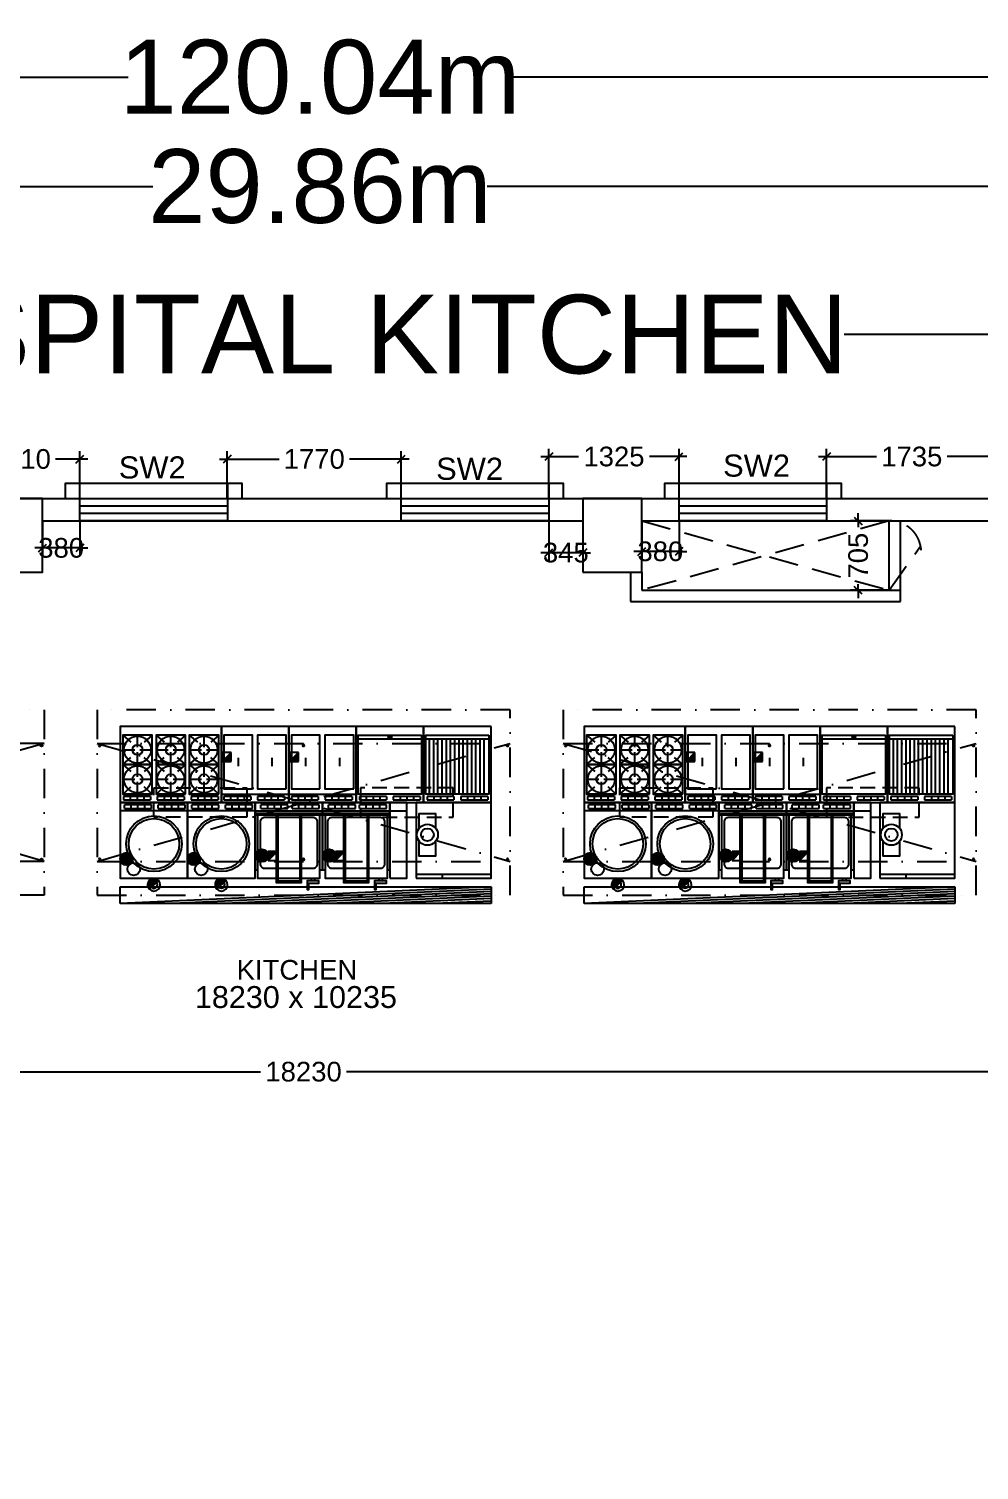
# Model space of a CAD drawing. Extents: x 6345096 to 6738923, y -6490958 to -6305885.
# Drawn here: x 6588958 to 6598623, y -6346897 to -6332241 of the extents above; entities that cross this region are included whole.
import ezdxf
from ezdxf.enums import TextEntityAlignment as Align

# ---------------------------------------------------------------- set-up
doc = ezdxf.new("R2010")
doc.units = 0
doc.header["$LTSCALE"] = 600
doc.header["$MEASUREMENT"] = 0
doc.header["$PDMODE"] = 35
for name, pattern in [('DASHED', [0.75, 0.5, -0.25]), ('HIDDEN', [0.375, 0.25, -0.125]), ('NASCOSTA', [0.375, 0.25, -0.125]), ('TRATTO-PUNTO', [1, 0.5, -0.25, 0, -0.25])]:
    doc.linetypes.add(name, pattern=pattern)
doc.layers.get('0').update_dxf_attribs({"linetype": 'CONTINUOUS'})
doc.layers.get('Defpoints').update_dxf_attribs({"linetype": 'CONTINUOUS'})
for name, color, linetype in [('chajja', 7, 'CONTINUOUS'), ('DIM', 8, 'CONTINUOUS'), ('DIM-TEXT', 8, 'CONTINUOUS'), ('DOOR', 32, 'CONTINUOUS'), ('Duct', 8, 'CONTINUOUS'), ('Ele Proje.', 7, 'CONTINUOUS'), ('furniture', 33, 'CONTINUOUS'), ('HS', 251, 'CONTINUOUS'), ('joinery', 7, 'CONTINUOUS'), ('LA-column', 3, 'CONTINUOUS'), ('Room Dim', 1, 'CONTINUOUS'), ('TEXT', 6, 'CONTINUOUS'), ('Walls', 7, 'CONTINUOUS'), ('WIN', 151, 'CONTINUOUS'), ('Working Dim', 5, 'CONTINUOUS')]:
    doc.layers.add(name, color=color, linetype=linetype)
doc.styles.add('ari', font='arial.ttf')
doc.styles.add('ARIAL', font='arial.ttf')
doc.styles.add('RT', font='romant.shx')
doc.styles.get("Standard").update_dxf_attribs({"font": 'romans.shx'})
doc.dimstyles.new('int. dim', dxfattribs={"dimtxt": 200, "dimasz": 80, "dimexe": 80, "dimexo": 0, "dimgap": 70, "dimtad": 0, "dimdec": 0, "dimzin": 12, "dimdsep": 46, "dimtxsty": 'ari', "dimblk": 'OBLIQUE', "dimcen": 2, "dimdle": 80, "dimclrd": 256, "dimclre": 256, "dimclrt": 6, "dimadec": 0, "dimazin": 0, "dimtfac": 1, "dimtdec": 0, "dimtix": 1, "dimtmove": 2, "dimatfit": 3, "dimfxl": 1, "dimtolj": 1, "dimtzin": 0, "dimlwd": -1, "dimlwe": -1, "dimarcsym": 0})
doc.dimstyles.new('STANDARD$0', dxfattribs={"dimscale": 0, "dimtxt": 150, "dimasz": 125, "dimexe": 0.75, "dimexo": 1, "dimgap": 25, "dimtad": 1, "dimdec": 0, "dimdsep": 46, "dimtxsty": 'Standard', "dimblk1": 'DOT', "dimblk2": 'DOT', "dimsah": 1, "dimcen": 2.5, "dimclrd": 1, "dimclre": 1, "dimclrt": 3, "dimadec": 0, "dimazin": 0, "dimtfac": 1, "dimtdec": 0, "dimtmove": 0, "dimatfit": 3, "dimldrblk": 'DOT', "dimfxl": 1, "dimtolj": 1, "dimtzin": 0, "dimarcsym": 0})
doc.dimstyles.new('TEXT', dxfattribs={"dimscale": 0, "dimtxt": 600, "dimasz": 300, "dimexe": 300, "dimexo": 30, "dimgap": 50, "dimtad": 0, "dimdec": 0, "dimzin": 0, "dimdsep": 46, "dimtxsty": 'RT', "dimblk": 'OBLIQUE', "dimcen": 0.09, "dimdle": 300, "dimclrd": 256, "dimclre": 256, "dimclrt": 170, "dimadec": 0, "dimazin": 0, "dimtfac": 1, "dimtdec": 0, "dimtofl": 0, "dimtmove": 2, "dimatfit": 3, "dimfxl": 1, "dimfrac": 2, "dimtolj": 1, "dimtzin": 0, "dimlwd": -1, "dimlwe": -1, "dimarcsym": 0})

# ---------------------------------------------------------------- blocks, each defined once
blk = doc.blocks.new('_Oblique')
at = {"color": 0, "linetype": 'ByBlock', "lineweight": -2}
blk.add_line((-0.5, -0.5), (0.5, 0.5), dxfattribs=at)
blk = doc.blocks.new('*D271')
at = {"layer": 'Defpoints', "color": 0, "linetype": 'Continuous', "transparency": 16777216}
for p in [(6576990, -6335351), (6576990, -6337015, 0), (6606849, -6337535, 5)]:
    blk.add_point(p, dxfattribs=at)
at = {"layer": 'DIM-TEXT', "transparency": 16777216}
for p, q in [((6576990, -6337015), (6576990, -6335051)), ((6606849, -6337535), (6606849, -6335051)), ((6576690, -6335351), (6586588, -6335351)), ((6607149, -6335351), (6597251, -6335351))]:
    blk.add_line(p, q, dxfattribs=at)
at = {"layer": 'DIM-TEXT', "linetype": 'Continuous', "transparency": 16777216, "xscale": 300, "yscale": 300, "zscale": 300, "rotation": 180}
blk.add_blockref('_Oblique', (6576990, -6335351), dxfattribs=at)
at = {"layer": 'DIM-TEXT', "linetype": 'Continuous', "transparency": 16777216, "xscale": 300, "yscale": 300, "zscale": 300}
blk.add_blockref('_Oblique', (6606849, -6335351), dxfattribs=at)
at = {"layer": 'DIM-TEXT', "color": 170, "linetype": 'Continuous', "transparency": 16777216, "insert": (6591919, -6335351), "char_height": 750, "attachment_point": 5, "style": 'ari'}
blk.add_mtext('\\A1;{\\H1.0667x;HOSPITAL KITCHEN}', dxfattribs=at)
blk = doc.blocks.new('*X42')
at = {"color": 0}
for p, q in [((134.1, 2208.7), (141.9, 2216.5)), ((134.2, 2210.2), (140.4, 2216.5)), ((134.2, 2207.5), (143.1, 2216.4)), ((134.6, 2206.4), (144.2, 2216.1)), ((134.8, 2212.3), (138.3, 2215.8)), ((135, 2205.4), (145.2, 2215.6)), ((135.6, 2204.6), (146.1, 2215.1)), ((136.2, 2203.8), (146.8, 2214.4)), ((137, 2203.1), (147.5, 2213.7)), ((137.8, 2202.6), (148.1, 2212.8)), ((138.8, 2202.1), (148.5, 2211.9)), ((139.8, 2201.8), (148.9, 2210.8)), ((141.1, 2201.6), (149.1, 2209.6)), ((142.5, 2201.6), (149, 2208.1)), ((144.4, 2202.1), (148.5, 2206.2))]:
    blk.add_line(p, q, dxfattribs=at)
blk = doc.blocks.new('C900')
at = {"layer": 'furniture', "color": 8}
for p, q in [((5, -7), (5, -3)), ((5, -7), (5, -3)), ((37, -3), (5, -3)), ((5, -7), (37, -7)), ((13, -7), (13, -3)), ((21, -7), (21, -3)), ((29, -7), (29, -3)), ((37, -7), (37, -3))]:
    blk.add_line(p, q, dxfattribs=at)
blk = doc.blocks.new('*X43')
at = {"color": 0}
for p, q in [((286.8, 2204.4), (296.6, 2214.3)), ((286.8, 2205.9), (295.2, 2214.3)), ((286.8, 2207.3), (293.8, 2214.3)), ((286.8, 2208.7), (292.4, 2214.3)), ((286.8, 2210.1), (291, 2214.3)), ((286.8, 2211.5), (289.5, 2214.3)), ((286.8, 2212.9), (288.1, 2214.3))]:
    blk.add_line(p, q, dxfattribs=at)
blk = doc.blocks.new('*X41')
at = {"color": 0}
for p, q in [((314, 2209), (321.5, 2216.6)), ((314.1, 2207.7), (322.8, 2216.4)), ((314.2, 2210.6), (319.9, 2216.4)), ((314.4, 2206.6), (323.9, 2216.1)), ((314.8, 2205.6), (324.9, 2215.7)), ((315.1, 2213), (317.6, 2215.4)), ((315.4, 2204.7), (325.8, 2215.2)), ((316, 2204), (326.6, 2214.6))]:
    blk.add_line(p, q, dxfattribs=at)
blk = doc.blocks.new('F900')
at = {"layer": 'furniture', "color": 8}
for p, q in [((0, 0), (35, 0)), ((17.5, 0), (17.5, -14.5)), ((0, 0), (9.6, -8.4)), ((35, 0), (25.4, -8.4)), ((14.5, -17.5), (0, -17.5)), ((0, -35), (9.6, -26.6)), ((17.5, -20.5), (17.5, -35)), ((35, -17.5), (20.5, -17.5)), ((35, -35), (25.4, -26.6))]:
    blk.add_line(p, q, dxfattribs=at)
blk.add_lwpolyline([(0, 0), (0, -35), (35, -35), (35, 0)], close=True, dxfattribs=at)
for radius in [16, 6]:
    blk.add_circle((17.5, -17.5), radius, dxfattribs=at)
blk = doc.blocks.new('A$C69297BC3')
at = {"layer": 'furniture', "color": 8}
for p, q in [((0, 1750), (1104, 1800)), ((0, 1701), (2171, 1800)), ((0, 1653), (3238, 1800)), ((0, 1774), (571, 1800)), ((0, 1726), (1638, 1800)), ((0, 1677), (2705, 1800)), ((0, 1629), (3771, 1800)), ((0, 1629), (0, 1800)), ((0, 1800), (3771, 1800)), ((3771, 1800), (3771, 1629)), ((3771, 1629), (0, 1629)), ((2788, 1655), (2697, 1564)), ((3474, 1655), (3383, 1564)), ((763, 1500), (0, 1500)), ((498, 1500), (498, 1543)), ((1108, 1543), (1108, 1569)), ((1142, 1543), (1142, 1569)), ((1260, 883), (1260, 1586)), ((1483, 1569), (1260, 1569)), ((1483, 883), (1483, 1586)), ((1794, 1543), (1794, 1569)), ((1828, 1543), (1828, 1569)), ((1946, 883), (1946, 1586)), ((2168, 1569), (1946, 1569)), ((2168, 883), (2168, 1586)), ((2760, 1543), (2726, 1543)), ((3446, 1543), (3411, 1543)), ((1054, 1457), (1054, 900)), ((1483, 1440), (1260, 1440)), ((1491, 1363), (1491, 1272)), ((1582, 1363), (1491, 1363)), ((1582, 1363), (1491, 1272)), ((1582, 1272), (1582, 1363)), ((1688, 900), (1688, 1457)), ((1740, 1457), (1740, 900)), ((2168, 1440), (1946, 1440)), ((2176, 1363), (2176, 1272)), ((2267, 1363), (2176, 1363)), ((2267, 1363), (2176, 1272)), ((2267, 1272), (2267, 1363)), ((2374, 900), (2374, 1457)), ((1491, 1272), (1582, 1272)), ((2176, 1272), (2267, 1272)), ((1028, 900), (1243, 900)), ((1028, 883), (1714, 883)), ((1260, 926), (1483, 926)), ((1260, 900), (1483, 900)), ((1500, 900), (1714, 900)), ((1714, 900), (1928, 900)), ((1714, 883), (2400, 883)), ((1946, 926), (2168, 926)), ((1946, 900), (2168, 900)), ((2186, 900), (2400, 900)), ((1028, 857), (857, 857)), ((1714, 857), (1028, 857)), ((2400, 857), (1714, 857)), ((2400, 857), (3086, 857)), ((3086, 857), (3771, 858)), ((69, 686), (69, 129)), ((111, 686), (111, 129)), ((154, 686), (154, 129)), ((197, 686), (197, 129)), ((240, 686), (240, 129)), ((283, 686), (283, 129)), ((326, 686), (326, 129)), ((369, 686), (369, 129)), ((411, 686), (411, 129)), ((454, 686), (454, 129)), ((497, 686), (497, 129)), ((540, 686), (540, 129)), ((583, 686), (583, 129)), ((626, 686), (626, 129)), ((2057, 686), (1371, 686)), ((2743, 686), (2057, 686)), ((1543, 317), (1543, 403)), ((1886, 317), (1886, 403)), ((2049, 354), (1958, 354)), ((1958, 354), (1958, 263)), ((1958, 263), (2049, 354)), ((2049, 263), (2049, 354)), ((2229, 317), (2229, 403)), ((2571, 317), (2571, 403)), ((2735, 354), (2644, 354)), ((2644, 354), (2644, 263)), ((2644, 263), (2735, 354)), ((2735, 263), (2735, 354)), ((1958, 263), (2049, 263)), ((2644, 263), (2735, 263)), ((21, 129), (664, 129)), ((707, 129), (1350, 129))]:
    blk.add_line(p, q, dxfattribs=at)
for points in [[(1185, 1594), (1065, 1594), (1065, 1569), (1185, 1569), (1185, 1657), (1168, 1657), (1168, 1594)], [(1871, 1594), (1751, 1594), (1751, 1569), (1871, 1569), (1871, 1657), (1854, 1657), (1854, 1594)], [(1500, 883), (1500, 1586), (1243, 1586), (1243, 883)], [(2186, 883), (2186, 1586), (1928, 1586), (1928, 883)], [(733, 1165), (733, 1315), (561, 1315), (561, 1165)], [(561, 1036), (561, 886), (733, 886), (733, 1036)], [(2057, 0), (2057, 0), (2057, 772), (1371, 772), (1371, 0), (2057, 0)], [(2743, 0), (2743, 0), (2743, 772), (2057, 772), (2057, 0), (2743, 0)]]:
    blk.add_lwpolyline(points, dxfattribs=at)
for points in [[(2726, 1543), (2400, 1543), (2400, 772), (3086, 772), (3086, 1543), (2760, 1543), (2760, 1579, 3.732051), (2726, 1579)], [(3411, 1543), (3086, 1543), (3086, 772), (3771, 772), (3771, 1543), (3446, 1543), (3446, 1580, 3.732051), (3411, 1580)], [(1020, 116), (1037, 116, -1), (1037, 99), (1020, 99, -1)]]:
    blk.add_lwpolyline(points, format="xyb", close=True, dxfattribs=at)
for points in [[(763, 1543), (0, 1543), (0, 772), (763, 772)], [(1028, 1543), (857, 1543), (857, 772), (1028, 772)], [(1054, 1457), (1028, 1457), (1028, 772), (1714, 772), (1714, 1457), (1688, 1457), (1688, 1543), (1054, 1543)], [(1740, 1457), (1714, 1457), (1714, 772), (2400, 772), (2400, 1457), (2374, 1457), (2374, 1543), (1740, 1543)], [(0, 0), (686, 0), (686, 771), (0, 771)], [(686, 0), (1371, 0), (1371, 772), (686, 771)], [(2743, 0), (3771, 0), (3771, 772), (2743, 772)], [(21, 86), (21, 686), (664, 686), (664, 86)], [(707, 86), (707, 686), (1350, 686), (1350, 86)], [(1397, 634), (1397, 86), (1689, 86), (1689, 634)], [(1740, 634), (1740, 86), (2031, 86), (2031, 634)], [(2083, 634), (2083, 86), (2374, 86), (2374, 635)], [(2426, 635), (2426, 86), (2717, 86), (2717, 635)]]:
    blk.add_lwpolyline(points, close=True, dxfattribs=at)
for points in [[(1243, 1440), (1123, 1440, 0.414214), (1080, 1397), (1080, 969, 0.414214), (1123, 926), (1243, 926)], [(1500, 926), (1620, 926, 0.414214), (1663, 969), (1663, 1397, 0.414214), (1620, 1440), (1500, 1440)], [(1928, 1440), (1808, 1440, 0.414214), (1766, 1397), (1766, 969, 0.414214), (1808, 926), (1928, 926)], [(2186, 926), (2306, 926, 0.414214), (2348, 969), (2348, 1397, 0.414214), (2306, 1440), (2186, 1440)]]:
    blk.add_lwpolyline(points, format="xyb", dxfattribs=at)
for centre, radius in [((2743, 1192), 283), ((2948, 1449), 64.3), ((3428, 1192), 283), ((3634, 1449), 64.3), ((1644, 1312), 64.3), ((2330, 1312), 64.3), ((2743, 1192), 257), ((3021, 1346), 64.3), ((3428, 1192), 257), ((3707, 1346), 64.3), ((647, 1100), 107), ((647, 1100), 64.3)]:
    blk.add_circle(centre, radius, dxfattribs=at)
for centre, radius, start, end in [((2743, 1609), 64.3, 45.0056, 225.0056), ((2743, 1609), 64.3, 225.0056, 45.0056), ((3428, 1609), 64.3, 45.0056, 225.0056), ((3428, 1609), 64.3, 225.0056, 45.0056), ((2743, 1609), 34.3, 240.0056, 300.0056), ((3428, 1609), 34.3, 240.0056, 300.0056)]:
    blk.add_arc(centre, radius, start, end, dxfattribs=at)
at = {"layer": 'furniture', "color": 8, "xscale": 8.571428592945189, "yscale": 8.571428592945189, "zscale": 8.571428592945189}
for name, p, rotation in [('*X41', (5496, 20544), 180.0056453648986), ('*X41', (6182, 20544), 180.0056453648986), ('*X43', (4038, 20252), 180.0056453648986), ('*X42', (2856, 20246), 180.0056453648986), ('*X43', (4723, 20252), 180.0056453648986), ('*X42', (3542, 20247), 180.0056453648986), ('*X42', (4233, 20281), 180.0056453648986), ('*X42', (4919, 20281), 180.0056453648986), ('C900', (-9, 771), 0.005645364898558533), ('C900', (334, 771), 0.005645364898558533), ('C900', (677, 771), 0.005645364898558533), ('C900', (1380, 772), 180.0056453648986), ('C900', (1020, 772), 0.005645364898558533), ('C900', (1697, 772), 180.0056453648986), ('C900', (1371, 772), 0.005645364898558533), ('C900', (2066, 772), 180.0056453648986), ('C900', (1714, 772), 0.005645364898558533), ('C900', (2383, 772), 180.0056453648986), ('C900', (2057, 772), 0.005645364898558533), ('C900', (2743, 772), 180.0056453648986), ('C900', (2400, 772), 0.005645364898558533), ('C900', (3086, 772), 180.0056453648986), ('C900', (2734, 772), 0.005645364898558533), ('C900', (3428, 772), 180.0056453648986), ('C900', (3077, 772), 0.005645364898558533), ('C900', (3771, 772), 180.0056453648986), ('C900', (3420, 772), 0.005645364898558533), ('F900', (2769, 686), 0.005645364898558533), ('F900', (3107, 686), 0.005645364898558533), ('F900', (3446, 686), 0.005645364898558533), ('*X43', (-498, -18626), 0.005645364898558533), ('*X43', (188, -18626), 0.005645364898558533), ('F900', (2769, 386), 0.005645364898558533), ('F900', (3107, 386), 0.005645364898558533), ('F900', (3446, 386), 0.005645364898558533)]:
    blk.add_blockref(name, p, dxfattribs=dict(at, rotation=rotation))
blk = doc.blocks.new('A$C4B5D63D1')
at = {"layer": 'furniture', "color": 8, "linetype": 'TRATTO-PUNTO'}
for p, q in [((0, 1886), (0, 0)), ((4200, 1886), (0, 1886)), ((4200, 0), (4200, 1886)), ((4200, 1543), (0, 1543)), ((4200, 343), (0, 1543)), ((4200, 1543), (0, 343)), ((4200, 343), (0, 343)), ((0, 0), (4200, 0))]:
    blk.add_line(p, q, dxfattribs=at)
at = {"layer": 'furniture', "color": 7, "linetype": 'NASCOSTA'}
for points in [[(1522, 1093), (577, 1093), (577, 793), (1522, 793)], [(3622, 1093), (3622, 793), (2677, 793), (2677, 1093)]]:
    blk.add_lwpolyline(points, close=True, dxfattribs=at)
at = {"layer": 'furniture', "color": 8}
for centre, start_param, end_param in [((26, 1521), 0, 3.141593), ((26, 1521), 3.141593, 6.283185), ((2100, 1522), 0, 3.141593), ((2100, 1522), 3.141593, 6.283185), ((4174, 1522), 0, 3.141593), ((4174, 1522), 3.141593, 6.283185), ((26, 364), 0, 3.141593), ((26, 364), 3.141593, 6.283185), ((2100, 364), 0, 3.141593), ((2100, 364), 3.141593, 6.283185), ((4174, 365), 0, 3.141593), ((4174, 365), 3.141593, 6.283185)]:
    blk.add_ellipse(centre, major_axis=(10.5, 0), ratio=0.816327, start_param=start_param, end_param=end_param, dxfattribs=at)
blk = doc.blocks.new('*D368')
at = {"layer": 'Defpoints', "color": 0, "transparency": 16777216}
for p in [(6598805, -6336591), (6597070, -6337015, 22419), (6598805, -6337015)]:
    blk.add_point(p, dxfattribs=at)
at = {"layer": 'Working Dim', "transparency": 16777216}
for p, q in [((6596990, -6336591), (6597578, -6336591)), ((6597070, -6337015), (6597070, -6336511)), ((6598885, -6336591), (6598298, -6336591)), ((6598805, -6337015), (6598805, -6336511))]:
    blk.add_line(p, q, dxfattribs=at)
at = {"layer": 'Working Dim', "transparency": 16777216, "xscale": 80, "yscale": 80, "zscale": 80, "rotation": 180}
blk.add_blockref('_Oblique', (6597070, -6336591), dxfattribs=at)
at = {"layer": 'Working Dim', "transparency": 16777216, "xscale": 80, "yscale": 80, "zscale": 80}
blk.add_blockref('_Oblique', (6598805, -6336591), dxfattribs=at)
at = {"layer": 'Working Dim', "color": 6, "transparency": 16777216, "insert": (6597938, -6336591), "char_height": 200, "attachment_point": 5, "style": 'ari'}
blk.add_mtext('\\A1;1735', dxfattribs=at)
blk = doc.blocks.new('*D369')
at = {"layer": 'Defpoints', "color": 0, "transparency": 16777216}
for p in [(6594246, -6336591), (6594246, -6337015, 22419), (6595571, -6337015, 22419)]:
    blk.add_point(p, dxfattribs=at)
at = {"layer": 'Working Dim', "transparency": 16777216}
for p, q in [((6594166, -6336591), (6594549, -6336591)), ((6594246, -6337015), (6594246, -6336511)), ((6595651, -6336591), (6595269, -6336591)), ((6595571, -6337015), (6595571, -6336511))]:
    blk.add_line(p, q, dxfattribs=at)
at = {"layer": 'Working Dim', "transparency": 16777216, "xscale": 80, "yscale": 80, "zscale": 80, "rotation": 180}
blk.add_blockref('_Oblique', (6594246, -6336591), dxfattribs=at)
at = {"layer": 'Working Dim', "transparency": 16777216, "xscale": 80, "yscale": 80, "zscale": 80}
blk.add_blockref('_Oblique', (6595571, -6336591), dxfattribs=at)
at = {"layer": 'Working Dim', "color": 6, "transparency": 16777216, "insert": (6594909, -6336591), "char_height": 200, "attachment_point": 5, "style": 'ari'}
blk.add_mtext('\\A1;1325', dxfattribs=at)
blk = doc.blocks.new('*D370')
at = {"layer": 'Defpoints', "color": 0, "transparency": 16777216}
for p in [(6592746, -6336616), (6590976, -6337015, 22418), (6592746, -6337015, 22419)]:
    blk.add_point(p, dxfattribs=at)
at = {"layer": 'Working Dim', "transparency": 16777216}
for p, q in [((6590976, -6337015), (6590976, -6336536)), ((6592746, -6337015), (6592746, -6336536)), ((6590896, -6336616), (6591503, -6336616)), ((6592826, -6336616), (6592220, -6336616))]:
    blk.add_line(p, q, dxfattribs=at)
at = {"layer": 'Working Dim', "transparency": 16777216, "xscale": 80, "yscale": 80, "zscale": 80, "rotation": 180}
blk.add_blockref('_Oblique', (6590976, -6336616), dxfattribs=at)
at = {"layer": 'Working Dim', "transparency": 16777216, "xscale": 80, "yscale": 80, "zscale": 80}
blk.add_blockref('_Oblique', (6592746, -6336616), dxfattribs=at)
at = {"layer": 'Working Dim', "color": 6, "transparency": 16777216, "insert": (6591861, -6336616), "char_height": 200, "attachment_point": 5, "style": 'ari'}
blk.add_mtext('\\A1;1770', dxfattribs=at)
blk = doc.blocks.new('*D371')
at = {"layer": 'Defpoints', "color": 0, "transparency": 16777216}
for p in [(6588267, -6336616), (6588267, -6337015, 22419), (6589477, -6337015, 22419)]:
    blk.add_point(p, dxfattribs=at)
at = {"layer": 'Working Dim', "transparency": 16777216}
for p, q in [((6588267, -6337015), (6588267, -6336536)), ((6589477, -6337015), (6589477, -6336536)), ((6588187, -6336616), (6588514, -6336616)), ((6589557, -6336616), (6589231, -6336616))]:
    blk.add_line(p, q, dxfattribs=at)
at = {"layer": 'Working Dim', "transparency": 16777216, "xscale": 80, "yscale": 80, "zscale": 80, "rotation": 180}
blk.add_blockref('_Oblique', (6588267, -6336616), dxfattribs=at)
at = {"layer": 'Working Dim', "transparency": 16777216, "xscale": 80, "yscale": 80, "zscale": 80}
blk.add_blockref('_Oblique', (6589477, -6336616), dxfattribs=at)
at = {"layer": 'Working Dim', "color": 6, "transparency": 16777216, "insert": (6588872, -6336616), "char_height": 200, "attachment_point": 5, "style": 'ari'}
blk.add_mtext('\\A1;1210', dxfattribs=at)
blk = doc.blocks.new('*D399')
at = {"layer": 'Defpoints', "color": 0, "transparency": 16777216}
for p in [(6595192, -6337245, 42), (6595571, -6337245, 22419), (6595192, -6337555)]:
    blk.add_point(p, dxfattribs=at)
at = {"layer": 'Working Dim', "transparency": 16777216}
for p, q in [((6595192, -6337245), (6595192, -6337635)), ((6595571, -6337245), (6595571, -6337635)), ((6595192, -6337555), (6595112, -6337555)), ((6595571, -6337555), (6595192, -6337555)), ((6595571, -6337555), (6595651, -6337555))]:
    blk.add_line(p, q, dxfattribs=at)
at = {"layer": 'Working Dim', "transparency": 16777216, "xscale": 80, "yscale": 80, "zscale": 80}
blk.add_blockref('_Oblique', (6595192, -6337555), dxfattribs=at)
at = {"layer": 'Working Dim', "transparency": 16777216, "xscale": 80, "yscale": 80, "zscale": 80, "rotation": 180}
blk.add_blockref('_Oblique', (6595571, -6337555), dxfattribs=at)
at = {"layer": 'Working Dim', "color": 6, "transparency": 16777216, "insert": (6595381, -6337555), "char_height": 200, "attachment_point": 5, "style": 'ari'}
blk.add_mtext('\\A1;380', dxfattribs=at)
blk = doc.blocks.new('*D400')
at = {"layer": 'Defpoints', "color": 0, "transparency": 16777216}
for p in [(6597707, -6337245, 11224), (6597393, -6337950), (6597707, -6337950, 11224)]:
    blk.add_point(p, dxfattribs=at)
at = {"layer": 'Working Dim', "transparency": 16777216}
for p, q in [((6597393, -6337245), (6597393, -6337165)), ((6597707, -6337245), (6597313, -6337245)), ((6597393, -6337245), (6597393, -6337307)), ((6597393, -6337950), (6597393, -6337889)), ((6597707, -6337950), (6597313, -6337950)), ((6597393, -6337950), (6597393, -6338030))]:
    blk.add_line(p, q, dxfattribs=at)
at = {"layer": 'Working Dim', "transparency": 16777216, "xscale": 80, "yscale": 80, "zscale": 80}
for p, rotation in [((6597393, -6337245), 270), ((6597393, -6337950), 90)]:
    blk.add_blockref('_Oblique', p, dxfattribs=dict(at, rotation=rotation))
at = {"layer": 'Working Dim', "color": 6, "transparency": 16777216, "insert": (6597393, -6337598), "char_height": 200, "attachment_point": 5, "rotation": 90, "style": 'ari'}
blk.add_mtext('\\A1;705', dxfattribs=at)
blk = doc.blocks.new('*D401')
at = {"layer": 'Defpoints', "color": 0, "transparency": 16777216}
for p in [(6594246, -6337245, 22419), (6594592, -6337245, 11225), (6594246, -6337568)]:
    blk.add_point(p, dxfattribs=at)
at = {"layer": 'Working Dim', "transparency": 16777216}
for p, q in [((6594246, -6337245), (6594246, -6337648)), ((6594592, -6337245), (6594592, -6337648)), ((6594246, -6337568), (6594166, -6337568)), ((6594592, -6337568), (6594246, -6337568)), ((6594592, -6337568), (6594672, -6337568))]:
    blk.add_line(p, q, dxfattribs=at)
at = {"layer": 'Working Dim', "transparency": 16777216, "xscale": 80, "yscale": 80, "zscale": 80}
blk.add_blockref('_Oblique', (6594246, -6337568), dxfattribs=at)
at = {"layer": 'Working Dim', "transparency": 16777216, "xscale": 80, "yscale": 80, "zscale": 80, "rotation": 180}
blk.add_blockref('_Oblique', (6594592, -6337568), dxfattribs=at)
at = {"layer": 'Working Dim', "color": 6, "transparency": 16777216, "insert": (6594419, -6337568), "char_height": 200, "attachment_point": 5, "style": 'ari'}
blk.add_mtext('\\A1;345', dxfattribs=at)
blk = doc.blocks.new('*D402')
at = {"layer": 'Defpoints', "color": 0, "transparency": 16777216}
for p in [(6589098, -6337245, 48), (6589477, -6337245, 22419), (6589098, -6337520)]:
    blk.add_point(p, dxfattribs=at)
at = {"layer": 'Working Dim', "transparency": 16777216}
for p, q in [((6589098, -6337245), (6589098, -6337600)), ((6589477, -6337245), (6589477, -6337600)), ((6589098, -6337520), (6589018, -6337520)), ((6589477, -6337520), (6589098, -6337520)), ((6589477, -6337520), (6589557, -6337520))]:
    blk.add_line(p, q, dxfattribs=at)
at = {"layer": 'Working Dim', "transparency": 16777216, "xscale": 80, "yscale": 80, "zscale": 80}
blk.add_blockref('_Oblique', (6589098, -6337520), dxfattribs=at)
at = {"layer": 'Working Dim', "transparency": 16777216, "xscale": 80, "yscale": 80, "zscale": 80, "rotation": 180}
blk.add_blockref('_Oblique', (6589477, -6337520), dxfattribs=at)
at = {"layer": 'Working Dim', "color": 6, "transparency": 16777216, "insert": (6589287, -6337520), "char_height": 200, "attachment_point": 5, "style": 'ari'}
blk.add_mtext('\\A1;380', dxfattribs=at)
blk = doc.blocks.new('*D464')
at = {"layer": 'Defpoints', "color": 0, "transparency": 16777216}
for p in [(6651939, -6332733), (6531899, -6337015, 5), (6651939, -6337165, 1)]:
    blk.add_point(p, dxfattribs=at)
at = {"layer": 'DIM', "color": 8, "transparency": 16777216}
for p, q in [((6531899, -6337015), (6531899, -6332433)), ((6651939, -6337165), (6651939, -6332433)), ((6531599, -6332733), (6589970, -6332733)), ((6652239, -6332733), (6593868, -6332733))]:
    blk.add_line(p, q, dxfattribs=at)
at = {"layer": 'DIM', "color": 8, "transparency": 16777216, "xscale": 300, "yscale": 300, "zscale": 300, "rotation": 180}
blk.add_blockref('_Oblique', (6531899, -6332733), dxfattribs=at)
at = {"layer": 'DIM', "color": 8, "transparency": 16777216, "xscale": 300, "yscale": 300, "zscale": 300}
blk.add_blockref('_Oblique', (6651939, -6332733), dxfattribs=at)
at = {"layer": 'DIM', "color": 7, "transparency": 16777216, "insert": (6591919, -6332733), "char_height": 750, "attachment_point": 5, "style": 'ari'}
blk.add_mtext('\\A1;120.04m', dxfattribs=at)
blk = doc.blocks.new('*D466')
at = {"layer": 'Defpoints', "color": 0, "transparency": 16777216}
for p in [(6606849, -6333845), (6576990, -6337015, 11183), (6606849, -6337015)]:
    blk.add_point(p, dxfattribs=at)
at = {"layer": 'DIM', "color": 8, "transparency": 16777216}
for p, q in [((6576990, -6337015), (6576990, -6333545)), ((6606849, -6337015), (6606849, -6333545)), ((6576690, -6333845), (6590220, -6333845)), ((6607149, -6333845), (6593619, -6333845))]:
    blk.add_line(p, q, dxfattribs=at)
at = {"layer": 'DIM', "color": 8, "transparency": 16777216, "xscale": 300, "yscale": 300, "zscale": 300, "rotation": 180}
blk.add_blockref('_Oblique', (6576990, -6333845), dxfattribs=at)
at = {"layer": 'DIM', "color": 8, "transparency": 16777216, "xscale": 300, "yscale": 300, "zscale": 300}
blk.add_blockref('_Oblique', (6606849, -6333845), dxfattribs=at)
at = {"layer": 'DIM', "color": 7, "transparency": 16777216, "insert": (6591919, -6333845), "char_height": 750, "attachment_point": 5, "style": 'ari'}
blk.add_mtext('\\A1;29.86m', dxfattribs=at)
blk = doc.blocks.new('*D1267')
at = {"layer": 'Defpoints', "color": 0, "transparency": 16777216}
for p in [(6582637, -6342040), (6600867, -6342104), (6600867, -6342846)]:
    blk.add_point(p, dxfattribs=at)
at = {"layer": 'Working Dim', "transparency": 16777216}
for p, q in [((6582637, -6342040), (6582637, -6342926)), ((6600867, -6342104), (6600867, -6342926)), ((6582557, -6342846), (6591315, -6342846)), ((6600947, -6342846), (6592189, -6342846))]:
    blk.add_line(p, q, dxfattribs=at)
at = {"layer": 'Working Dim', "transparency": 16777216, "xscale": 80, "yscale": 80, "zscale": 80, "rotation": 180}
blk.add_blockref('_Oblique', (6582637, -6342846), dxfattribs=at)
at = {"layer": 'Working Dim', "transparency": 16777216, "xscale": 80, "yscale": 80, "zscale": 80}
blk.add_blockref('_Oblique', (6600867, -6342846), dxfattribs=at)
at = {"layer": 'Working Dim', "color": 6, "transparency": 16777216, "insert": (6591752, -6342846), "char_height": 200, "attachment_point": 5, "style": 'ari'}
blk.add_mtext('\\A1;18230', dxfattribs=at)
blk = doc.blocks.new('*D1269')
at = {"layer": 'Defpoints', "color": 0, "transparency": 16777216}
for p in [(6598496, -6337245), (6599555, -6337245), (6598496, -6347480)]:
    blk.add_point(p, dxfattribs=at)
at = {"layer": 'Working Dim', "transparency": 16777216}
for p, q in [((6599555, -6337165), (6599555, -6341925)), ((6598496, -6337245), (6599635, -6337245)), ((6599555, -6347560), (6599555, -6342801)), ((6598496, -6347480), (6599635, -6347480))]:
    blk.add_line(p, q, dxfattribs=at)
at = {"layer": 'Working Dim', "transparency": 16777216, "xscale": 80, "yscale": 80, "zscale": 80}
for p, rotation in [((6599555, -6337245), 90), ((6599555, -6347480), 270)]:
    blk.add_blockref('_Oblique', p, dxfattribs=dict(at, rotation=rotation))
at = {"layer": 'Working Dim', "color": 6, "transparency": 16777216, "insert": (6599555, -6342363), "char_height": 200, "attachment_point": 5, "rotation": 90, "style": 'ari'}
blk.add_mtext('\\A1;10235', dxfattribs=at)
blk = doc.blocks.new('A$C2CD672AE')
at = {"layer": 'Ele Proje.', "color": 8, "linetype": 'HIDDEN', "elevation": 22376.9}
for points in [[(59158.1, 119408.4), (59158.1, 119558.4), (59008.1, 119558.4), (59008.1, 119408.4)], [(60808.1, 119408.5), (60808.1, 119558.5), (60658.1, 119558.5), (60658.1, 119408.5)], [(62427.1, 119408.4), (62427.1, 119558.4), (62277.1, 119558.4), (62277.1, 119408.4)], [(64077.1, 119408.5), (64077.1, 119558.5), (63927.1, 119558.5), (63927.1, 119408.5)], [(65252.1, 119408.4), (65252.1, 119558.4), (65102.1, 119558.4), (65102.1, 119408.4)], [(66902.1, 119408.5), (66902.1, 119558.5), (66752.1, 119558.5), (66752.1, 119408.5)]]:
    blk.add_lwpolyline(points, dxfattribs=at)
at = {"layer": 'Walls', "color": 8, "linetype": 'HIDDEN'}
for p, q in [((47270.1, 119408.5), (75930.1, 119408.5)), ((58778.1, 119178.5), (64272.1, 119178.5)), ((64872.1, 119178.5), (70366.1, 119178.5)), ((67387.1, 118473.7), (67387.1, 119178.6)), ((67502.1, 118473.7), (67502.1, 119178.6)), ((64757.1, 118658.7), (64757.1, 118358.8)), ((64872.1, 118658.7), (64872.1, 118473.8)), ((67502.1, 118358.8), (67502.1, 118473.8))]:
    blk.add_line(p, q, dxfattribs=at)
for points in [[(64872.1, 118473.8), (67502.1, 118473.8)], [(64757.1, 118358.8), (67502.1, 118358.8)]]:
    blk.add_lwpolyline(points, dxfattribs=at)

msp = doc.modelspace()

# ---------------------------------------------------------------- linework, layer by layer
at = {"layer": 'chajja', "color": 8}
for p, q in [((6590977.438, -6336865.443), (6589477.438, -6336865.443)), ((6594246.439, -6336865.443), (6592746.439, -6336865.443)), ((6597071.439, -6336865.443), (6595571.439, -6336865.443))]:
    msp.add_line(p, q, dxfattribs=at)
at = {"layer": 'DOOR', "linetype": 'DASHED'}
msp.add_line((6597706.529, -6337950.189), (6598027.815, -6337501.221), dxfattribs=at)
msp.add_arc((6597717.032, -6337561.724), 316.618, 3.3647117, 91.9010154, dxfattribs=at)
at = {"layer": 'Duct', "linetype": 'DASHED'}
for p, q in [((6597706.529, -6337245.281, 11181.578), (6595191.529, -6337950.113, 11181.578)), ((6595191.529, -6337245.387, 11183.252), (6597706.529, -6337950.113, 11181.578))]:
    msp.add_line(p, q, dxfattribs=at)
at = {"layer": 'Ele Proje.', "elevation": 22376.893}
for points in [[(6589477.438, -6337015.465), (6589477.438, -6336865.465), (6589327.438, -6336865.465), (6589327.438, -6337015.465)], [(6591127.438, -6337015.443), (6591127.438, -6336865.443), (6590977.438, -6336865.443), (6590977.438, -6337015.443)], [(6592746.439, -6337015.465), (6592746.439, -6336865.465), (6592596.439, -6336865.465), (6592596.439, -6337015.465)], [(6594396.439, -6337015.443), (6594396.439, -6336865.443), (6594246.439, -6336865.443), (6594246.439, -6337015.443)], [(6595571.439, -6337015.465), (6595571.439, -6336865.465), (6595421.439, -6336865.465), (6595421.439, -6337015.465)], [(6597221.439, -6337015.443), (6597221.439, -6336865.443), (6597071.439, -6336865.443), (6597071.439, -6337015.443)]]:
    msp.add_lwpolyline(points, dxfattribs=at)
at = {"layer": 'LA-column', "color": 2, "elevation": 11187.172}
for points in [[(6588497.529, -6337765.399), (6589097.529, -6337765.399), (6589097.529, -6337015.399), (6588497.529, -6337015.399)], [(6594591.529, -6337765.399), (6595191.529, -6337765.399), (6595191.529, -6337015.399), (6594591.529, -6337015.399)]]:
    msp.add_lwpolyline(points, close=True, dxfattribs=at)
at = {"layer": 'Walls', "linetype": 'Continuous'}
for p, q in [((6577589.529, -6337015.387), (6606249.44, -6337015.387)), ((6589097.529, -6337245.387), (6594591.529, -6337245.387)), ((6595191.529, -6337245.387), (6600685.529, -6337245.387)), ((6595076.529, -6337765.242), (6595076.529, -6338065.113)), ((6595191.529, -6337765.242), (6595191.529, -6337950.113)), ((6597821.529, -6338065.113), (6597821.529, -6337950.113))]:
    msp.add_line(p, q, dxfattribs=at)
at = {"layer": 'Walls'}
for p, q in [((6597706.529, -6337950.189), (6597706.529, -6337245.281)), ((6597821.529, -6337950.189), (6597821.529, -6337245.281))]:
    msp.add_line(p, q, dxfattribs=at)
at = {"layer": 'Walls', "linetype": 'Continuous'}
for points in [[(6595076.529, -6338065.113), (6597821.529, -6338065.113)], [(6595191.529, -6337950.113), (6597821.529, -6337950.113)]]:
    msp.add_lwpolyline(points, dxfattribs=at)
at = {"layer": 'WIN', "linetype": 'Continuous', "elevation": 22376.893}
for points in [[(6590977.438, -6337015.465), (6590977.438, -6337245.465), (6589477.438, -6337245.465), (6589477.438, -6337015.465)], [(6594246.439, -6337015.465), (6594246.439, -6337245.465), (6592746.439, -6337245.465), (6592746.439, -6337015.465)], [(6597071.439, -6337015.465), (6597071.439, -6337245.465), (6595571.439, -6337245.465), (6595571.439, -6337015.465)], [(6590977.438, -6337092.465), (6590977.438, -6337168.465), (6589477.438, -6337168.465), (6589477.438, -6337092.465)], [(6594246.439, -6337092.465), (6594246.439, -6337168.465), (6592746.439, -6337168.465), (6592746.439, -6337092.465)], [(6597071.439, -6337092.465), (6597071.439, -6337168.465), (6595571.439, -6337168.465), (6595571.439, -6337092.465)]]:
    msp.add_lwpolyline(points, close=True, dxfattribs=at)

# ---------------------------------------------------------------- block references
at = {"layer": 'furniture', "xscale": -1, "rotation": 180}
msp.add_blockref('A$C4B5D63D1', (6584912.84, -6339164.191, 0.191), dxfattribs=at)
at = {"layer": 'furniture', "rotation": 180}
for name, p in [('A$C4B5D63D1', (6593851.94, -6339164.191, 0.191)), ('A$C4B5D63D1', (6598591.04, -6339164.191, 0.191)), ('A$C69297BC3', (6593658.992, -6339335.64, 0.191)), ('A$C69297BC3', (6598376.771, -6339335.64, 0.191))]:
    msp.add_blockref(name, p, dxfattribs=at)
at = {"layer": 'HS'}
msp.add_blockref('A$C2CD672AE', (6530319.294, -6456423.902, 8.17), dxfattribs=at)

# ---------------------------------------------------------------- texts
at = {"layer": 'joinery', "style": 'ari'}
for p in [(6590213.045, -6336813.326, 22376.893), (6593440.566, -6336827.206, 22376.893), (6596359.055, -6336794.881, 22376.893)]:
    msp.add_text('SW2', height=225, dxfattribs=at).set_placement(p, align=Align.CENTER)
at = {"layer": 'Room Dim', "style": 'ARIAL'}
msp.add_text('18230 x 10235', height=222.31757, rotation=359.9999022, dxfattribs=at).set_placement((6591674.396, -6342197.156, 0.191), align=Align.CENTER)
at = {"layer": 'TEXT', "color": 7, "style": 'ARIAL'}
msp.add_text('KITCHEN', height=200.0858, rotation=359.9999511, dxfattribs=at).set_placement((6591684.661, -6341909.079, 0.191), align=Align.CENTER)

# ---------------------------------------------------------------- dimensions: what is measured, and where the dimension line sits
at = {"layer": 'DIM'}
for base, p1, p2, picture, middle in [((6651939.059, -6332733.427), (6531899.389, -6337015.366, 5.131), (6651939.059, -6337165.48, 1.031), '*D464', (6591919.224, -6332733.427)), ((6606849.44, -6333844.636), (6576989.529, -6337015.399, 11183.252), (6606849.44, -6337015.381), '*D466', (6591919.485, -6333844.636))]:
    dim = msp.add_linear_dim(base=base, p1=p1, p2=p2, dimstyle='STANDARD$0', override={"dimscale": 1, "dimtxt": 750, "dimasz": 300, "dimexe": 300, "dimexo": 0, "dimgap": 1, "dimtad": 0, "dimdec": 2, "dimlfac": 0.001, "dimzin": 0, "dimpost": 'm', "dimtxsty": 'ari', "dimblk1": 'Oblique', "dimblk2": 'Oblique', "dimcen": 0, "dimdle": 300, "dimclrd": 8, "dimclre": 8, "dimclrt": 7, "dimadec": 2, "dimtdec": 2, "dimtmove": 2, "dimfxl": 0.75, "dimfrac": 1, "dimlwd": 65535, "dimlwe": 65535}, dxfattribs=at)
    dim.commit()
    dim.dimension.update_dxf_attribs({"geometry": picture, "text_midpoint": middle})
at = {"layer": 'DIM-TEXT', "linetype": 'Continuous'}
dim = msp.add_linear_dim(base=(6576989.529, -6335351.01, 0.191), p1=(6606849.44, -6337535.375, 5.131), p2=(6576989.529, -6337015.387), text='{\\H1.0667x;HOSPITAL KITCHEN}', dimstyle='TEXT', override={"dimscale": 1, "dimtxt": 750, "dimexo": 0, "dimtxsty": 'ari'}, dxfattribs=at)
dim.commit()
dim.dimension.update_dxf_attribs({"geometry": '*D271', "text_midpoint": (6591919.485, -6335351.01, 0.191)})
at = {"layer": 'Working Dim', "color": 6}
for base, p1, p2, angle, picture, middle in [((6594246.439, -6336591.443, -42.231), (6595571.439, -6337015.465, 22376.893), (6594246.439, -6337015.387, 22376.893), 180, '*D369', (6594908.939, -6336591.443, -42.231)), ((6598805.349, -6336591.443, -42.231), (6597070.439, -6337015.388, 22376.893), (6598805.349, -6337015.465, -42.231), 180, '*D368', (6597937.894, -6336591.443, -42.231)), ((6588267.439, -6336615.867, -42.231), (6589477.438, -6337015.465, 22376.893), (6588267.439, -6337015.465, 22376.893), 180, '*D371', (6588872.438, -6336615.867, -42.231)), ((6592746.439, -6336615.867, -42.231), (6590976.432, -6337015.388, 22375.896), (6592746.439, -6337015.465, 22376.893), 180, '*D370', (6591861.435, -6336615.867, -42.231)), ((6597392.797, -6337950.189, -42.231), (6597706.529, -6337245.281, 11181.578), (6597706.529, -6337950.189, 11181.578), 270, '*D400', (6597392.797, -6337597.735, -42.231)), ((6599555.384, -6337245.387), (6598495.797, -6347480.318), (6598495.797, -6337245.387), 90, '*D1269', (6599555.384, -6342362.853)), ((6589097.529, -6337520.274, -42.231), (6589477.438, -6337245.387, 22376.893), (6589097.529, -6337245.387, 5.322), 180, '*D402', (6589287.484, -6337520.274, -42.231)), ((6594246.439, -6337568.088, -42.231), (6594591.529, -6337245.387, 11183.252), (6594246.439, -6337245.465, 22376.893), 180, '*D401', (6594418.984, -6337568.088, -42.231)), ((6595191.529, -6337554.976, -42.231), (6595571.439, -6337245.465, 22376.893), (6595191.529, -6337245.465, 0.191), 180, '*D399', (6595381.484, -6337554.976, -42.231))]:
    dim = msp.add_linear_dim(base=base, p1=p1, p2=p2, angle=angle, dimstyle='int. dim', override={"dimtxt": 200, "dimarcsym": 1}, dxfattribs=at)
    dim.commit()
    dim.dimension.update_dxf_attribs({"geometry": picture, "text_midpoint": middle})
dim = msp.add_linear_dim(base=(6600866.939, -6342845.978), p1=(6582636.939, -6342039.584), p2=(6600866.939, -6342103.972), dimstyle='int. dim', override={"dimtxt": 200, "dimarcsym": 1}, dxfattribs=at)
dim.commit()
dim.dimension.update_dxf_attribs({"geometry": '*D1267', "text_midpoint": (6591751.939, -6342845.978)})

doc.saveas('drawing.dxf')
